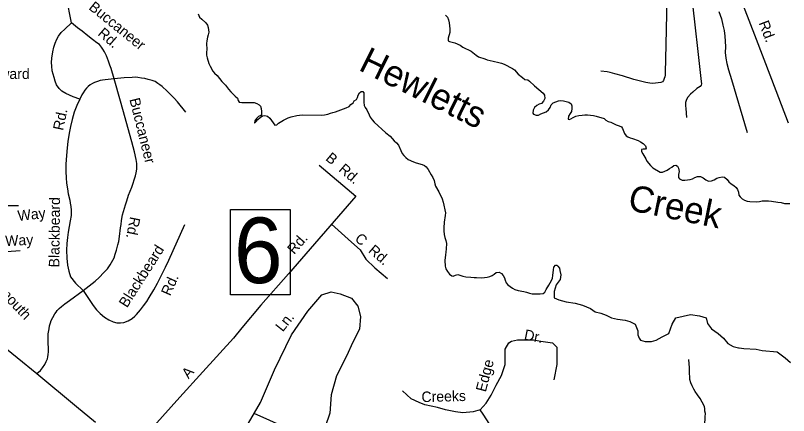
# Model space of a CAD drawing. Extents: x 698898 to 728312, y 20247 to 71559.
# Drawn here: x 714662 to 716136, y 48771 to 49534 of the extents above; entities that cross this region are included whole.
import ezdxf

# ---------------------------------------------------------------- set-up
doc = ezdxf.new("R2010")
doc.units = 0
for name, color, linetype in [('Old_Level_10', 7, 'Continuous'), ('Old_Level_21', 7, 'Continuous'), ('Old_Level_31', 7, 'Continuous'), ('Old_Level_35', 7, 'Continuous'), ('Old_Level_60', 7, 'Continuous')]:
    doc.layers.add(name, color=color, linetype=linetype)

msp = doc.modelspace()

# ---------------------------------------------------------------- linework, layer by layer
at = {"layer": 'Old_Level_31'}
msp.add_lwpolyline([(715071.74394, 49164.48846), (715185.66322, 49164.48846), (715185.66322, 49001.64063), (715071.74394, 49001.64063)], close=True, dxfattribs=at)
at = {"layer": 'Old_Level_35'}
for p, q in [((714768.763, 49520.139), (714752.00225, 49603.77275)), ((715241.167, 49249.122), (715310.543, 49189.743)), ((714599.832, 48935.332), (714702.586, 48851.564))]:
    msp.add_line(p, q, dxfattribs=at)
for points in [[(716005.678, 49670.931), (716041.846, 49573.524), (716071.075, 49497.25), (716103.037, 49412.581), (716135.032, 49329.615)], [(715949.079, 49589.46), (715956.649, 49522.033), (715963.403, 49460.076), (715969.047, 49408.479), (715969.816, 49404.208), (715969.335, 49401.188), (715967.013, 49399.195), (715961.086, 49394.759), (715953.437, 49388.354), (715948.689, 49384.464), (715944.012, 49378.777), (715941.205, 49373.864), (715939.525, 49368.295), (715939.167, 49362.179), (715939.984, 49356.709), (715941.359, 49339.657)], [(715903.655, 49566.854), (715901.633, 49478.94), (715900.779, 49424.685), (715900.35, 49420.366), (715899.869, 49417.346), (715898.693, 49414.198), (715897.037, 49410.531), (715895.338, 49407.963), (715892.289, 49406.642), (715887.419, 49405.849), (715882.049, 49405.036), (715876.555, 49404.818), (715871.038, 49405.2), (715867.319, 49405.653), (715863.675, 49406.71), (715840.837, 49412.508), (715819.27, 49419.058), (715804.497, 49423.275), (715795.808, 49425.432), (715790.243, 49427.013), (715777.987, 49428.328)], [(716002.771, 49542.166), (716007.647, 49527.653), (716010.622, 49515.666), (716012.831, 49505.349), (716014.441, 49495.009), (716014.825, 49485.32), (716015.26, 49474.333), (716015.071, 49463.922), (716016.102, 49453.058), (716018.311, 49442.741), (716021.29, 49430.654), (716026.831, 49411.966), (716056.526, 49311.302)], [(714784.91, 49375.022), (714771.932, 49379.41), (714765.121, 49382.142), (714758.283, 49385.573), (714750.698, 49390.174), (714745.091, 49395.354), (714740.527, 49401.976), (714737.841, 49409.173), (714735.678, 49415.79), (714733.616, 49422.411), (714732.152, 49429.056), (714731.217, 49437.522), (714730.928, 49444.813), (714731.212, 49452.827), (714733.126, 49465.108), (714735.287, 49473.697), (714737.372, 49481.682), (714740.68, 49489.116), (714744.158, 49494.756), (714749.386, 49501.665), (714755.837, 49508.023), (714768.763, 49520.139)], [(714850.408, 49413.628), (714844.144, 49432.887), (714842.081, 49439.508), (714839.372, 49447.304), (714835.265, 49457.545), (714831.98, 49464.718), (714828.666, 49470.089), (714826.103, 49474.189), (714822.214, 49478.937), (714817.173, 49482.439), (714809.018, 49488.819), (714800.239, 49495.775), (714788.892, 49504.429), (714780.137, 49510.785), (714768.763, 49520.139)], [(714850.408, 49413.628), (714832.876, 49411.733), (714828.01, 49410.841), (714823.739, 49410.071), (714818.292, 49408.655), (714812.87, 49406.64), (714808.746, 49404.676), (714804.55, 49402.009), (714800.374, 49398.843), (714797.5, 49395.628), (714794.546, 49391.909), (714791.144, 49386.873), (714788.793, 49383.079), (714784.91, 49375.022)], [(714790.752, 49010.013), (714813.852, 49027.933), (714821.478, 49034.938), (714830.327, 49043.891), (714837.33, 49051.471), (714842.535, 49058.98), (714849.919, 49072.077), (714852.052, 49078.864), (714854.836, 49086.877), (714857.445, 49096.784), (714859.078, 49103.551), (714860.516, 49112.712), (714862.261, 49129.287), (714863.318, 49135.431), (714864.205, 49143.369), (714866.191, 49153.852), (714871.537, 49172.971), (714874.321, 49180.984), (714877.505, 49191.514), (714883.597, 49206.961), (714890.645, 49228.548), (714892.326, 49234.117), (714893.236, 49241.456), (714893.424, 49251.867), (714891.913, 49259.71), (714888.835, 49274.294), (714883.869, 49293.605), (714879.549, 49309.24), (714871.076, 49338.816), (714862.507, 49370.79), (714850.408, 49413.628)], [(714986.474, 49350.086), (714971.097, 49369.585), (714964.716, 49376.635), (714958.358, 49383.086), (714951.377, 49390.113), (714941.924, 49398.942), (714937.487, 49402.368), (714933.693, 49404.719), (714928.057, 49408.097), (714922.564, 49410.381), (714915.078, 49412.485), (714908.315, 49414.019), (714902.171, 49415.076), (714895.431, 49416.01), (714890.014, 49416.395), (714884.52, 49416.178), (714869.238, 49415.573), (714850.408, 49413.628)], [(714784.91, 49375.022), (714778.7, 49362.571), (714773.689, 49350.168), (714769.948, 49336.015), (714766.881, 49322.488), (714764.291, 49309.581), (714761.899, 49294.181), (714760.48, 49282.02), (714759.263, 49267.266), (714758.113, 49250.814), (714758.072, 49236.707), (714758.55, 49224.621), (714759.536, 49214.857), (714761.17, 49203.917), (714762.752, 49194.276), (714765.731, 49182.189), (714766.572, 49176.12), (714767.412, 49170.051), (714768.276, 49163.383), (714768.088, 49152.971), (714766.597, 49142.608), (714762.649, 49121.044), (714761.158, 49110.681), (714759.795, 49099.623), (714759.102, 49086.79), (714759.707, 49071.508), (714761.435, 49058.172), (714763.692, 49046.656), (714767.20175, 49036.037), (714776.3435, 49023.8405), (714790.752, 49010.013)], [(715310.543, 49189.743), (715182.241, 49041.911), (715129.794, 48981.913), (715093.679, 48938.968), (715077.37, 48918.815)], [(714502.8765, 49120.112), (714504.36875, 49120.60975), (714523.792, 49133.108), (714541.828, 49148.384), (714562.63875, 49160.88225), (714587.61175, 49169.2145), (714625.07125, 49171.992), (714668.08, 49171.992)], [(714790.752, 49010.013), (714810.188, 48981.47), (714816.617, 48973.222), (714823.602, 48966.095), (714831.881, 48959.12), (714839.989, 48953.939), (714848.046, 48950.056), (714855.412, 48948.447), (714862.128, 48948.112), (714868.796, 48948.976), (714876.688, 48951.79), (714884.409, 48956.397), (714889.736, 48960.809), (714892.61, 48964.024), (714900.165, 48972.826), (714905.969, 48980.359), (714912.325, 48989.114), (714916.927, 48996.699), (714925.563, 49011.046), (714932.948, 49024.143), (714939.709, 49037.816), (714948.147, 49054.656), (714954.333, 49067.706), (714984.79575, 49135.9015)], [(715264.29225, 49136.452), (715302.7125, 49102.35775), (715318.95625, 49087.403), (715330.002, 49069.84775), (715346.8955, 49052.9425), (715370.93625, 49032.78625)], [(714593.16125, 49080.33725), (714670.85475, 49085.892)], [(714702.586, 48851.564), (714709.66, 48857.346), (714713.661, 48862.407), (714717.715, 48868.669), (714720.494, 48874.281), (714722.777, 48879.774), (714723.83, 48883.517), (714724.259, 48887.836), (714724.669, 48892.654), (714724.952, 48900.668), (714724.64, 48908.559), (714724.422, 48914.052), (714724.181, 48920.145), (714724.492, 48927.46), (714726.03, 48936.624), (714726.987, 48942.765), (714728.568, 48948.329), (714730.196, 48952.695), (714733.075, 48958.311), (714737.105, 48965.173), (714739.36, 48968.864), (714741.634, 48972.055), (714745.188, 48975.797), (714749.936, 48979.686), (714755.859, 48984.222), (714765.306, 48990.699), (714790.752, 49010.013)], [(715042.372, 48647.926), (715094.82, 48737.0005), (715129.02675, 48796.453), (715156.032, 48858.60825), (715188.43825, 48925.26725), (715219.044, 48970.307), (715246.04925, 49001.835), (715264.05275, 49007.23975), (715281.156, 49003.6365), (715302.76025, 48995.5295), (715314.4625, 48980.21575), (715319.8635, 48960.39825), (715318.06325, 48936.07675), (715304.5605, 48909.9535), (715293.7585, 48885.632), (715273.95475, 48846.89775), (715264.05275, 48810.866), (715261.35225, 48775.73475), (715252.3505, 48749.61175), (715235.24725, 48737.90125), (715209.14225, 48733.39725), (715180.3365, 48746.90925), (715147.03025, 48762.22275), (715116.968, 48775.49475)], [(715077.37, 48918.815), (715018.873, 48854.976), (714975.084, 48806.225), (714926.039, 48751.264), (714887.622, 48705.827)], [(715548.09725, 48782.45925), (715559.19625, 48794.95775), (715568.908, 48810.2335), (715578.6195, 48829.6755), (715588.33125, 48847.7285), (715595.26825, 48868.55925), (715595.26825, 48885.22375), (715595.26825, 48897.722), (715602.205, 48910.2205), (715607.75475, 48912.99775), (715618.85375, 48915.77525), (715629.95275, 48915.77525), (715649.37625, 48915.77525), (715663.25, 48912.99775), (715677.12375, 48911.60925), (715685.44825, 48910.2205), (715693.7725, 48901.88825), (715693.7725, 48892.16725), (715693.7725, 48878.28025), (715693.7725, 48868.55925), (715688.223, 48839.39625)], [(715966.943, 48723.527), (715970.057, 48735.855), (715972.912, 48742.071), (715974.421, 48749.433), (715975.379, 48755.573), (715977.012, 48762.341), (715976.747, 48769.033), (715977.105, 48775.149), (715976.312, 48780.02), (715976.118, 48784.914), (715975.301, 48787.883), (715973.956, 48791.531), (715971.341, 48796.93), (715967.357, 48804.075), (715962.274, 48811.177), (715957.738, 48817.1), (715955.047, 48821.895), (715951.81, 48827.869), (715949.171, 48833.867), (715947.632, 48839.909), (715947.442, 48844.703), (715947.153, 48851.995), (715946.742, 48862.383), (715945.514, 48878.24)], [(714702.586, 48851.564), (714778.2, 48788.731), (714814.35875, 48758.68375)], [(715548.09725, 48782.45925), (715534.22325, 48778.29325), (715514.8, 48776.9045), (715500.926, 48778.29325), (715481.50275, 48782.45925), (715466.2415, 48786.6255), (715442.656, 48792.18025), (715431.55675, 48796.3465), (715416.29575, 48803.29), (715399.647, 48818.56575)], [(715539.77275, 48489.442), (715548.09725, 48524.15975), (715548.09725, 48540.82425), (715548.09725, 48558.8775), (715546.70975, 48571.37575), (715539.77275, 48582.4855), (715534.22325, 48599.15), (715535.61075, 48613.037), (715545.32225, 48624.14675), (715555.034, 48640.81125), (715559.19625, 48661.64175), (715566.133, 48683.86125), (715568.908, 48696.3595), (715573.07, 48714.41275), (715573.07, 48726.911), (715570.29525, 48740.79825), (715566.133, 48754.68525), (715553.64675, 48774.127), (715548.09725, 48782.45925)]]:
    msp.add_lwpolyline(points, dxfattribs=at)
at = {"layer": 'Old_Level_60'}
for points in [[(715010.033, 49537.50575), (715013.00475, 49531.37925), (715016.967, 49527.02375), (715024.7395, 49520.10175), (715028.1685, 49515.52975), (715029.3115, 49511.53375), (715030.14975, 49506.782), (715030.37825, 49502.21), (715029.54025, 49497.6105), (715028.01625, 49493.24575)], [(715481.788, 49535.15575), (715485.3695, 49531.041), (715487.2745, 49526.10925), (715488.56975, 49520.559), (715490.17, 49508.9765), (715490.09375, 49501.90525), (715486.81725, 49491.11225), (715487.04575, 49486.208), (715489.5605, 49484.623), (715499.314, 49482.03225), (715509.67725, 49477.42975), (715514.859, 49474.04325), (715530.861, 49466.06375), (715540.08125, 49458.532), (715544.65325, 49455.5755), (715556.9215, 49451.33575), (715561.4935, 49449.4795), (715572.9235, 49447.2545), (715583.36275, 49444.54175), (715588.5445, 49443.56325), (715593.64975, 49441.49375), (715609.42325, 49433.4165), (715613.3095, 49430.8865), (715620.5485, 49422.13875), (715628.47325, 49415.799), (715633.1215, 49412.4735), (715638.53175, 49411.288), (715642.11325, 49408.941), (715651.48575, 49400.315), (715667.7925, 49386.29425), (715670.612, 49382.1185), (715671.1455, 49376.0835), (715668.707, 49370.7495), (715664.97325, 49366.69875), (715660.1725, 49365.02225)], [(715028.01625, 49493.24575), (715026.72075, 49486.23525), (715026.416, 49480.874), (715026.72075, 49469.72125), (715026.11125, 49464.17075), (715026.18725, 49458.86725), (715027.48275, 49453.3505), (715030.75925, 49442.64875), (715032.893, 49437.68375), (715038.4555, 49428.1435), (715041.5035, 49424.0895), (715046.68525, 49419.97475), (715055.44825, 49408.51125), (715059.4105, 49404.82625), (715062.68725, 49401.26), (715068.40225, 49393.521), (715072.44075, 49388.9155), (715080.97525, 49380.26225), (715085.471, 49376.41875), (715086.84275, 49372.24), (715088.74775, 49369.2255), (715093.31975, 49368.07025), (715104.2925, 49368.2775), (715116.94175, 49368.1585), (715122.12325, 49366.51275), (715126.69525, 49364.04375), (715128.829, 49361.08725), (715130.50525, 49356.7285), (715131.115, 49350.9375), (715131.03875, 49345.5425), (715129.74325, 49343.46975), (715125.32375, 49341.4885), (715121.666, 49337.8615), (715118.618, 49333.6825), (715117.399, 49329.72025), (715118.3895, 49329.3605), (715119.98975, 49331.7015), (715124.02825, 49335.84975), (715128.2955, 49339.72375), (715132.8675, 49342.67425), (715137.66825, 49343.62225), (715142.3925, 49342.6195), (715147.117, 49338.5045), (715156.56575, 49325.02925), (715159.99475, 49325.79125), (715163.7285, 49328.6535), (715172.644, 49334.6305), (715181.71175, 49338.83675), (715187.6555, 49341.03125), (715198.171, 49343.31725), (715208.53425, 49344.6005), (715246.101, 49344.35075), (715251.2825, 49344.84125), (715257.3025, 49345.97225)], [(715257.3025, 49345.97225), (715262.6365, 49347.737), (715267.2845, 49349.59625), (715272.009, 49350.724), (715277.26675, 49352.42775), (715282.52475, 49354.595), (715292.50675, 49358.19175), (715297.84075, 49360.45025), (715301.42225, 49364.5315), (715305.6895, 49367.46075), (715307.89925, 49371.4505), (715312.014, 49374.10225), (715313.99525, 49377.85125), (715315.367, 49382.57575), (715317.80525, 49387.08675), (715320.777, 49389.1015), (715324.28225, 49389.129), (715326.035, 49386.93425), (715325.95875, 49368.79875), (715326.6445, 49362.9435), (715328.77825, 49358.67625), (715331.67375, 49354.07675), (715335.941, 49344.6555), (715338.227, 49340.60475), (715341.8845, 49335.359), (715345.77075, 49331.0035), (715367.7165, 49310.213), (715376.17475, 49304.117), (715383.947, 49295.555), (715388.59525, 49291.68425), (715392.4815, 49286.95975), (715396.74875, 49276.7185), (715399.3395, 49271.415), (715402.616, 49267.05625), (715406.045, 49263.24625), (715410.46475, 49259.985), (715420.59925, 49255.169), (715426.08575, 49253.40125), (715437.36325, 49250.44475), (715441.85925, 49248.372), (715444.60225, 49245.65925), (715448.41225, 49240.8435), (715454.66075, 49230.32775), (715457.9375, 49225.451), (715460.37575, 49219.65975), (715461.13775, 49213.50275), (715462.5095, 49208.99175), (715468.75775, 49198.17125), (715475.38725, 49184.58025), (715477.52075, 49178.45075), (715481.71175, 49158.26975), (715481.33075, 49152.93575), (715479.42575, 49140.04575), (715478.5115, 49129.073), (715478.5115, 49123.8915), (715479.502, 49116.76225), (715480.645, 49110.785), (715482.24525, 49105.05475), (715483.38825, 49099.291), (715483.312, 49089.11375), (715482.7025, 49082.95675), (715481.788, 49077.65), (715480.7975, 49066.80225), (715481.10225, 49056.5305), (715482.47375, 49051.50125), (715485.44575, 49045.95075), (715489.408, 49041.26), (715493.599, 49037.75475), (715496.34225, 49037.11175), (715500.6095, 49039.12625), (715505.029, 49040.10475), (715515.01125, 49037.17575), (715520.34525, 49036.07825), (715530.17525, 49035.042), (715536.11875, 49034.978), (715540.84325, 49034.55425), (715551.2825, 49034.216), (715556.2355, 49034.4325), (715561.341, 49035.1305), (715566.21775, 49036.6545), (715570.485, 49038.60825), (715574.5235, 49041.2265), (715578.18125, 49044.2745), (715583.89625, 49044.8565), (715588.31575, 49042.47925), (715591.66875, 49038.73325), (715594.2595, 49034.16125), (715595.4025, 49029.46425), (715597.45975, 49024.4075), (715600.81275, 49020.5), (715609.728, 49014.404), (715614.224, 49012.0295), (715620.1675, 49010.20075), (715631.2165, 49008.00325), (715636.24575, 49006.60425), (715641.80825, 49004.65025), (715646.68525, 49003.43125), (715662.4585, 49003.25125), (715668.1735, 49004.07425), (715671.29775, 49006.665)], [(715660.1725, 49365.02225), (715655.82925, 49362.8245), (715651.48575, 49358.82875), (715648.66625, 49353.59225), (715648.3615, 49348.16075), (715649.58075, 49346.39575), (715654.3815, 49343.9575), (715659.182, 49344.35075), (715663.5255, 49346.8225), (715673.66, 49350.32775), (715678.07975, 49354.35425), (715680.97525, 49358.981), (715683.41375, 49363.8915), (715687.29975, 49367.79275), (715691.948, 49369.899), (715696.901, 49371.3255), (715701.854, 49371.88025), (715706.88325, 49371.78275), (715717.018, 49369.2255), (715721.285, 49366.144), (715722.65675, 49361.72425), (715722.733, 49356.7925), (715721.8185, 49351.15375), (715719.5325, 49347.09375), (715716.332, 49342.52175), (715715.57, 49336.883), (715717.475, 49336.03275), (715720.75175, 49337.008), (715725.4, 49339.9645), (715730.50525, 49342.55525), (715736.14425, 49343.28375), (715742.24025, 49344.503), (715747.498, 49344.80775), (715752.451, 49344.753), (715763.80475, 49343.62225), (715769.13875, 49342.467), (715783.99775, 49337.98325), (715787.503, 49334.6945), (715791.694, 49332.375), (715797.10425, 49330.9395), (715802.286, 49328.4125), (715807.0865, 49325.6055), (715812.8015, 49323.68825), (715817.06875, 49321.707), (715819.2785, 49318.96375), (715823.241, 49309.02725), (715825.98425, 49304.51925), (715829.48925, 49302.593), (715833.98525, 49300.9805), (715838.40475, 49299.731), (715848.768, 49295.68), (715853.4925, 49293.20825), (715858.4455, 49290.04125), (715863.16975, 49285.55775), (715864.31275, 49281.50675), (715863.246, 49279.428), (715858.293, 49279.30925), (715855.4735, 49278.51375), (715855.626, 49274.73725), (715857.7595, 49270.589), (715863.70325, 49260.89925), (715865.83675, 49256.26325), (715872.6185, 49248.2835), (715877.26675, 49244.10475), (715890.678, 49235.53675), (715895.25, 49235.5095), (715904.013, 49239.56325), (715908.966, 49242.34), (715913.23325, 49244.95825), (715916.967, 49248.00625), (715920.85325, 49248.67675), (715923.749, 49247.27175), (715926.11125, 49243.28175), (715927.0255, 49237.006), (715925.8825, 49231.21475), (715925.654, 49225.6035), (715927.63525, 49222.79925), (715932.7405, 49220.42175), (715938.227, 49219.9645), (715948.3615, 49221.4275), (715952.8575, 49222.8875), (715957.35325, 49225.27125), (715962.23, 49227.43225), (715967.86875, 49227.25225), (715973.20275, 49224.50925), (715977.851, 49220.6655), (715982.804, 49218.468), (715988.82375, 49218.89775), (715994.08175, 49221.03125), (715998.806, 49223.988), (716003.302, 49225.39), (716009.2455, 49226.39275), (716013.89375, 49225.88075), (716018.46575, 49221.641), (716021.89475, 49217.34625), (716026.61925, 49213.384), (716031.19125, 49210.272), (716035.76325, 49206.58075)], [(716035.76325, 49206.58075), (716038.354, 49202.61825), (716040.259, 49197.47025), (716040.94475, 49191.743), (716043.61175, 49188.6615), (716047.57425, 49184.8515), (716051.99375, 49182.44675), (716056.94675, 49180.4655), (716061.8235, 49179.33475), (716074.62525, 49179.27375), (716080.56875, 49179.75825), (716085.29325, 49180.79775), (716091.38925, 49181.075), (716097.48525, 49181.011), (716103.505, 49180.52025), (716115.316, 49178.33175), (716121.793, 49177.50575), (716128.0415, 49175.7685), (716133.147, 49175.52475), (716137.9475, 49175.741)], [(715671.29775, 49006.665), (715673.4315, 49011.75825), (715678.84175, 49020.01525), (715683.79475, 49028.67475), (715685.69975, 49033.6065), (715686.53775, 49038.33075), (715687.376, 49049.5535), (715688.44275, 49054.0615), (715691.41475, 49057.902), (715694.0055, 49058.0545), (715695.9105, 49056.5), (715699.11075, 49052.629), (715699.949, 49047.72475), (715701.778, 49039.931), (715700.4825, 49030.918), (715692.71, 49020.60975), (715688.9, 49007.72875), (715688.9, 48996.13725), (715697.89175, 48992.2725), (715712.065, 48988.4075), (715728.829, 48985.829), (715742.926, 48981.967), (715758.3945, 48975.52975), (715767.38625, 48969.08625), (715777.67325, 48966.5075), (715788.0365, 48962.64575), (715798.3235, 48957.49475), (715809.906, 48954.916), (715824.079, 48953.62675), (715833.07075, 48951.04825), (715843.35775, 48945.9), (715848.53925, 48933.01925), (715848.53925, 48925.2895), (715851.054, 48918.849), (715853.64475, 48914.984), (715862.6365, 48912.4055), (715874.295, 48912.4055), (715883.28675, 48914.984), (715894.869, 48921.4275), (715907.747, 48927.865), (715914.14775, 48945.9), (715920.62475, 48957.49475), (715948.895, 48963.932), (715965.659, 48961.3565), (715978.53675, 48957.49475), (715981.12775, 48947.18625), (715988.82375, 48936.887), (716001.70175, 48927.865), (716011.98875, 48918.849), (716019.761, 48908.54375), (716030.04825, 48903.3925), (716040.33525, 48900.82), (716041.6305, 48900.82), (716050.62225, 48899.52775), (716073.787, 48898.2385), (716085.3695, 48895.66275), (716113.716, 48893.08425), (716129.1845, 48881.49275), (716139.4715, 48872.47675)]]:
    msp.add_lwpolyline(points, dxfattribs=at)

# ---------------------------------------------------------------- texts
at = {"layer": 'Old_Level_10'}
for s, height, rotation, p in [('Buccaneer', 20, 321.07614722, (714800.208, 49547.323)), ('Rd.', 19.999997, 290.69788056, (716078.46925, 49520.17)), ('Rd.', 20, 319.11113611, (714817.4905, 49497.93275)), ('Buccaneer', 20, 283.947, (714879.08175, 49374.5155)), ('Rd.', 20, 77.97510833, (714752.7305, 49313.84475)), ('B  Rd.', 19.999997, 319.43974167, (715251.76925, 49259.7915)), ('Blackbeard', 20, 89.37396389, (714745.5455, 49053.9145)), ('Way', 20, 6.07244722, (714667.1815, 49142.42825)), ('Rd.', 20, 258.96875, (714880.67475, 49151.602)), ('Way', 20, 2.41104722, (714642.823, 49094.68125)), ('Rd.', 19.999997, 49.04559444, (715193.24625, 49077.47625)), ('C  Rd.', 20, 319.051775, (715307.37175, 49106.33125)), ('Blackbeard', 20, 57.53008889, (714874.5515, 48975.64125)), ('Yarmouth', 20, 313.28695556, (714600.1955, 49036.77875)), ('Rd.', 20, 65.92981111, (714956.89525, 48998.189)), ('Ln.', 20, 51.45361389, (715171.47675, 48929.7525)), ('Dr.', 20, 348.87511111, (715630.4475, 48916.433)), ('Edge', 20, 75.28325556, (715558.45875, 48815.14825)), ('A', 20, 48.87396389, (714991.86125, 48840.51575)), ('Creeks', 19.999995, 1.55903889, (715436.209, 48796.96))]:
    msp.add_text(s, height=height, rotation=rotation, dxfattribs=at).set_placement(p)
msp.add_text('Windward', height=20, dxfattribs=at).set_placement((714570.23525, 49413.14675))
at = {"layer": 'Old_Level_21'}
for s, rotation, p in [('Hewletts', 333.56970278, (715314.018, 49431.07475)), ('Creek', 348.50540278, (715827.403, 49163.73))]:
    msp.add_text(s, height=50, rotation=rotation, dxfattribs=at).set_placement(p)
at = {"layer": 'Old_Level_31'}
msp.add_text('6', height=125, dxfattribs=at).set_placement((715078.367, 49024.0085))

doc.saveas('drawing.dxf')
